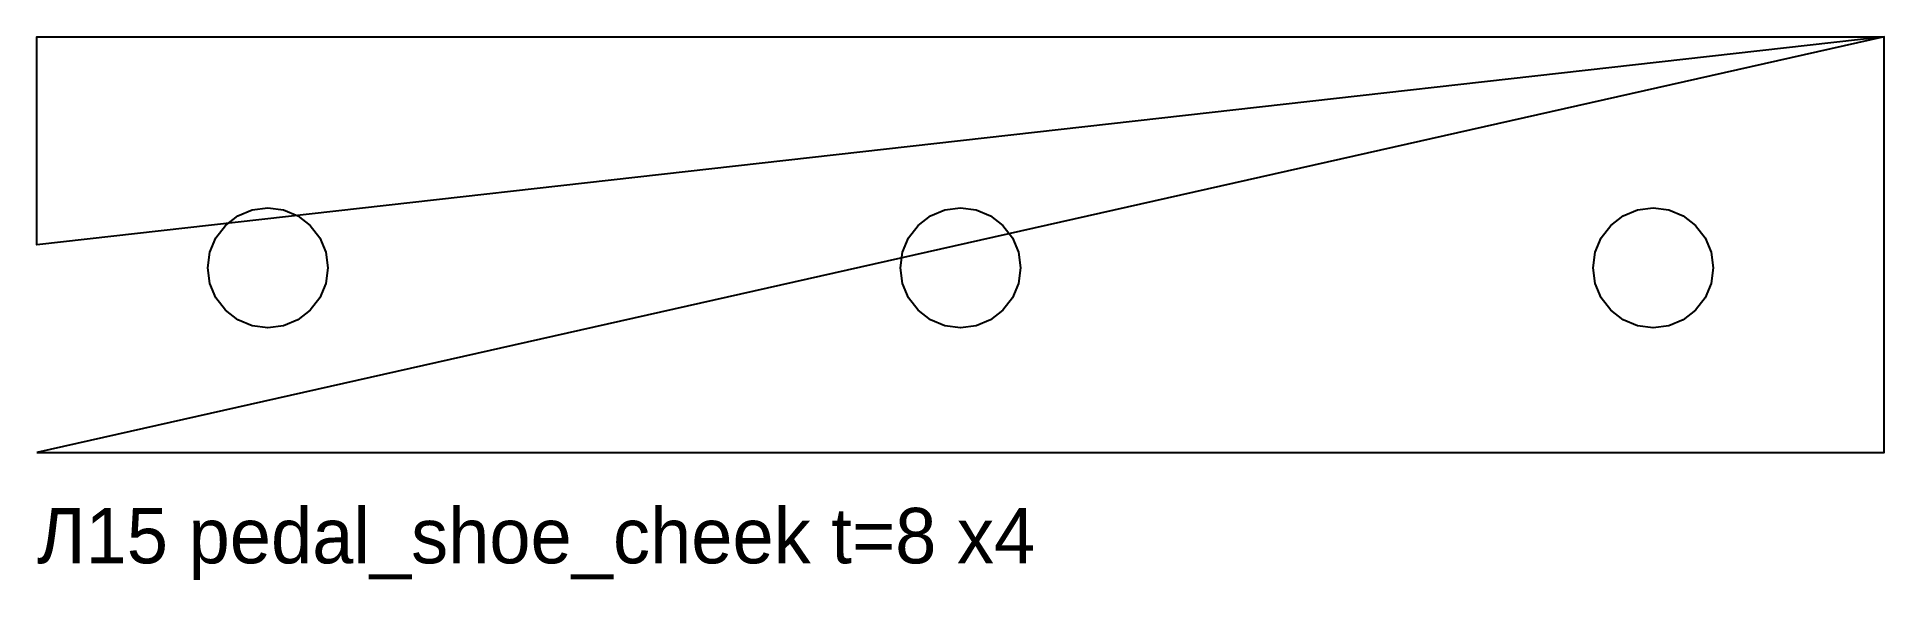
# Model space of a CAD drawing. Header units: millimetres. Extents: x 0 to 200, y -14 to 45.
import ezdxf

# ---------------------------------------------------------------- set-up
doc = ezdxf.new("R2010")
doc.units = ezdxf.units.MM

msp = doc.modelspace()

# ---------------------------------------------------------------- linework, layer by layer
at = {"layer": 'CUT'}
for points in [[(0, 0), (100, 0), (200, 0), (200, 22.5), (200, 45), (0, 22.5), (0, 45), (100, 45), (200, 45)], [(25, 26.5), (26.68, 26.28), (28.25, 25.63), (29.6, 24.6), (30.63, 23.25), (31.28, 21.68), (31.5, 20), (31.28, 18.32), (30.63, 16.75), (29.6, 15.4), (28.25, 14.37), (26.68, 13.72), (25, 13.5), (23.32, 13.72), (21.75, 14.37), (20.4, 15.4), (19.37, 16.75), (18.72, 18.32), (18.5, 20), (18.72, 21.68), (19.37, 23.25), (20.4, 24.6), (21.75, 25.63), (23.32, 26.28), (25, 26.5)], [(100, 26.5), (101.68, 26.28), (103.25, 25.63), (104.6, 24.6), (105.63, 23.25), (106.28, 21.68), (106.5, 20), (106.28, 18.32), (105.63, 16.75), (104.6, 15.4), (103.25, 14.37), (101.68, 13.72), (100, 13.5), (98.32, 13.72), (96.75, 14.37), (95.4, 15.4), (94.37, 16.75), (93.72, 18.32), (93.5, 20), (93.72, 21.68), (94.37, 23.25), (95.4, 24.6), (96.75, 25.63), (98.32, 26.28), (100, 26.5)], [(175, 26.5), (176.68, 26.28), (178.25, 25.63), (179.6, 24.6), (180.63, 23.25), (181.28, 21.68), (181.5, 20), (181.28, 18.32), (180.63, 16.75), (179.6, 15.4), (178.25, 14.37), (176.68, 13.72), (175, 13.5), (173.32, 13.72), (171.75, 14.37), (170.4, 15.4), (169.37, 16.75), (168.72, 18.32), (168.5, 20), (168.72, 21.68), (169.37, 23.25), (170.4, 24.6), (171.75, 25.63), (173.32, 26.28), (175, 26.5)]]:
    msp.add_lwpolyline(points, close=True, dxfattribs=at)

# ---------------------------------------------------------------- texts
at = {"layer": 'TEXT'}
msp.add_text('Л15 pedal_shoe_cheek t=8 x4', height=6, dxfattribs=at).set_placement((0, -12))

doc.saveas('drawing.dxf')
